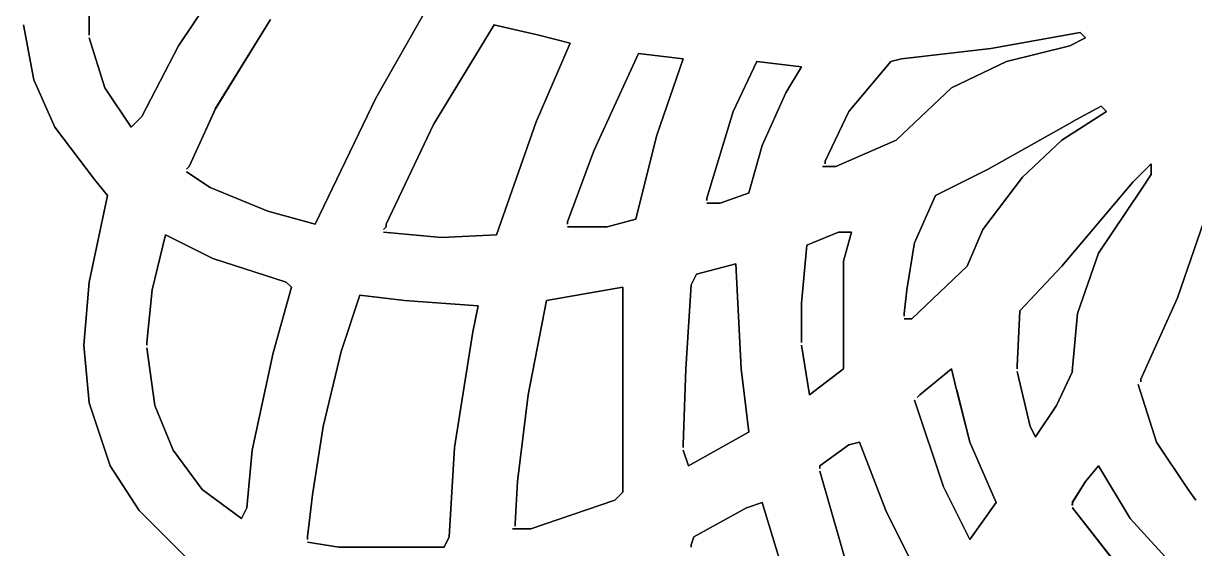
# Model space of a CAD drawing. Header units: metres. Extents: x 513 to 1350, y 518 to 1345.
# Drawn here: x 513 to 897.9, y 754.4 to 927.2 of the extents above; entities that cross this region are included whole.
import ezdxf

# ---------------------------------------------------------------- set-up
doc = ezdxf.new("R2010")
doc.units = ezdxf.units.M

msp = doc.modelspace()

# ---------------------------------------------------------------- linework, layer by layer
for points in [[(582.9473, 948.41675), (563.9324, 919.9033), (582.9431, 948.4195), (582.94324, 948.4196, 0.0001)], [(563.9324, 919.9033), (563.9365, 919.90063), (582.9473, 948.41675), (582.94745, 948.4169, 0.0001)], [(534.5623, 934.5945), (534.5574, 934.5945), (534.5574, 924.2215), (534.5575, 924.2216, 0.0001)], [(534.5574, 924.2215), (534.5623, 934.5945), (534.5624, 924.2215), (534.5625, 924.2216, 0.0001)], [(646.0193, 932.865), (628.7325, 902.62317), (646.0149, 932.8675), (646.015, 932.8676, 0.0001)], [(628.7325, 902.62317), (628.7368, 902.62067), (646.0193, 932.865), (646.0194, 932.8651, 0.0001)], [(594.1793, 928.54486), (594.17505, 928.5475), (576.02844, 899.16724), (576.02856, 899.16736, 0.0001)], [(576.02844, 899.16724), (594.1793, 928.54486), (576.03265, 899.16455), (576.0328, 899.1647, 0.0001)], [(512.96185, 926.8189), (512.9569, 926.818), (516.4139, 908.66907), (516.414, 908.6692, 0.0001)], [(516.4139, 908.66907), (512.96185, 926.8189), (516.41876, 908.67004), (516.4189, 908.67017, 0.0001)], [(534.5624, 924.2265), (534.5574, 924.2265), (534.5574, 923.35754), (534.5575, 923.35767, 0.0001)], [(534.5574, 923.35754), (534.5624, 924.2265), (534.5624, 923.35754), (534.5625, 923.35767, 0.0001)], [(667.61926, 926.8169), (667.615, 926.81946), (647.7404, 893.9832), (647.74054, 893.98334, 0.0001)], [(647.7404, 893.9832), (667.61926, 926.8169), (647.7447, 893.98065), (647.7448, 893.9808, 0.0001)], [(667.614, 926.8191), (682.30566, 923.35706), (667.61285, 926.8142), (667.613, 926.81433, 0.0001)], [(682.30566, 923.35706), (682.3069, 923.36194), (667.614, 926.8191), (667.61414, 926.8192, 0.0001)], [(860.2908, 924.22205), (860.2899, 924.22705), (830.90894, 919.0422), (830.90906, 919.0423, 0.0001)], [(830.90894, 919.0422), (860.2908, 924.22205), (830.9098, 919.03723), (830.9099, 919.03735, 0.0001)], [(860.28784, 924.22766), (862.01587, 922.49255), (860.2843, 924.2241), (860.2844, 924.22424, 0.0001)], [(862.01587, 922.49255), (862.0194, 922.4961), (860.28784, 924.22766), (860.28796, 924.2278, 0.0001)], [(534.56146, 922.49915), (534.5567, 922.4976), (539.74225, 906.0769), (539.7424, 906.077, 0.0001)], [(539.74225, 906.0769), (534.56146, 922.49915), (539.747, 906.07837), (539.74713, 906.0785, 0.0001)], [(692.6752, 920.76935), (681.4366, 894.8468), (692.67053, 920.77136), (692.67065, 920.7715, 0.0001)], [(681.4366, 894.8468), (681.44116, 894.8448), (692.6752, 920.76935), (692.6753, 920.7695, 0.0001)], [(682.302, 923.3631), (692.6737, 920.765), (682.3008, 923.3583), (682.3009, 923.3584, 0.0001)], [(692.6737, 920.765), (692.6749, 920.7699), (682.302, 923.3631), (682.3021, 923.3632, 0.0001)], [(862.0192, 922.495), (856.8285, 919.9053), (862.01697, 922.4995), (862.0171, 922.49963, 0.0001)], [(856.8285, 919.9053), (856.83075, 919.90076), (862.0192, 922.495), (862.01935, 922.4951, 0.0001)], [(563.9392, 919.90515), (551.8365, 896.57495), (563.9348, 919.9075), (563.93494, 919.9076, 0.0001)], [(551.8365, 896.57495), (551.84094, 896.57263), (563.9392, 919.90515), (563.93933, 919.9053, 0.0001)], [(715.13916, 917.31335), (715.13464, 917.3154), (700.4446, 885.3429), (700.4447, 885.343, 0.0001)], [(700.4446, 885.3429), (715.13916, 917.31335), (700.4491, 885.3408), (700.4492, 885.34094, 0.0001)], [(715.13367, 917.3149), (729.82605, 915.5813), (715.13306, 917.30994), (715.1332, 917.31006, 0.0001)], [(729.82605, 915.5813), (729.82666, 915.5863), (715.13367, 917.3149), (715.1338, 917.315, 0.0001)], [(830.9147, 919.03796), (830.91406, 919.0429), (801.5331, 915.5863), (801.5332, 915.5864, 0.0001)], [(801.5331, 915.5863), (830.9147, 919.03796), (801.5337, 915.58136), (801.5338, 915.5815, 0.0001)], [(856.83484, 919.90234), (836.09283, 914.7219), (856.8336, 919.90717), (856.83374, 919.9073, 0.0001)], [(836.09283, 914.7219), (836.09406, 914.7171), (856.83484, 919.90234), (856.83496, 919.90247, 0.0001)], [(729.827, 915.58563), (721.18066, 890.5266), (729.82227, 915.5873), (729.8224, 915.5874, 0.0001)], [(721.18066, 890.5266), (721.1854, 890.5249), (729.827, 915.58563), (729.82715, 915.58575, 0.0001)], [(754.01917, 914.7213), (754.01465, 914.7234), (746.2366, 898.3029), (746.2367, 898.30304, 0.0001)], [(746.2366, 898.3029), (754.01917, 914.7213), (746.2411, 898.3008), (746.2412, 898.3009, 0.0001)], [(754.0137, 914.7229), (768.70605, 912.9893), (754.01306, 914.7179), (754.0132, 914.718, 0.0001)], [(768.70605, 912.9893), (768.70667, 912.99426), (754.0137, 914.7229), (754.0138, 914.723, 0.0001)], [(768.7073, 912.9929), (763.5165, 904.35126), (768.703, 912.9955), (768.7031, 912.9956, 0.0001)], [(763.5165, 904.35126), (763.52075, 904.3487), (768.7073, 912.9929), (768.7074, 912.99304, 0.0001)], [(798.0834, 914.7204), (798.0796, 914.72363), (784.2523, 898.30383), (784.25244, 898.30396, 0.0001)], [(784.2523, 898.30383), (798.0834, 914.7204), (784.25616, 898.30054), (784.2563, 898.30066, 0.0001)], [(801.5389, 915.58234), (801.53766, 915.58716), (798.07684, 914.7219), (798.07697, 914.72205, 0.0001)], [(798.07684, 914.7219), (801.5389, 915.58234), (798.07806, 914.71704), (798.0782, 914.71716, 0.0001)], [(836.0992, 914.71893), (817.9485, 906.0813), (836.09705, 914.72345), (836.09717, 914.7236, 0.0001)], [(817.9485, 906.0813), (817.9507, 906.0768), (836.0992, 914.71893), (836.0993, 914.71906, 0.0001)], [(516.4171, 908.6753), (516.41254, 908.6733), (523.3266, 893.1167), (523.3267, 893.1168, 0.0001)], [(523.3266, 893.1167), (516.4171, 908.6753), (523.3312, 893.1187), (523.3313, 893.11884, 0.0001)], [(539.74457, 906.0835), (539.74036, 906.0807), (548.3832, 893.1166), (548.3833, 893.1167, 0.0001)], [(548.3832, 893.1166), (539.74457, 906.0835), (548.3873, 893.1193), (548.38745, 893.11945, 0.0001)], [(817.9553, 906.0801), (799.8043, 888.80023), (817.9519, 906.0836), (817.952, 906.08374, 0.0001)], [(799.8043, 888.80023), (799.80774, 888.79663), (817.9553, 906.0801), (817.95544, 906.0802, 0.0001)], [(628.7392, 902.62524), (608.86053, 861.1509), (628.7347, 902.62744), (628.7348, 902.62756, 0.0001)], [(608.86053, 861.1509), (608.86505, 861.1487), (628.7392, 902.62524), (628.7393, 902.62537, 0.0001)], [(763.5232, 904.3534), (755.7406, 887.07086), (763.5186, 904.35547), (763.51874, 904.3556, 0.0001)], [(755.7406, 887.07086), (755.7451, 887.0688), (763.5232, 904.3534), (763.5233, 904.3535, 0.0001)], [(576.03516, 899.1693), (576.03064, 899.1714), (567.38855, 880.1588), (567.3887, 880.15894, 0.0001)], [(567.38855, 880.1588), (576.03516, 899.1693), (567.39307, 880.15674), (567.3932, 880.15686, 0.0001)], [(746.243, 898.3058), (746.2382, 898.30725), (737.59674, 869.79047), (737.59686, 869.7906, 0.0001)], [(737.59674, 869.79047), (746.243, 898.3058), (737.60156, 869.789), (737.6017, 869.7891, 0.0001)], [(784.25916, 898.3053), (784.25464, 898.30743), (776.47656, 881.8869), (776.4767, 881.887, 0.0001)], [(776.47656, 881.8869), (784.25916, 898.3053), (776.4811, 881.88477), (776.4812, 881.8849, 0.0001)], [(868.93134, 898.3034), (854.2364, 888.8009), (868.9286, 898.3076), (868.9287, 898.30774, 0.0001)], [(854.2364, 888.8009), (854.23914, 888.79663), (868.93134, 898.3034), (868.93146, 898.3035, 0.0001)], [(867.20325, 900.0311), (867.20087, 900.0355), (857.6925, 894.8491), (857.6926, 894.84924, 0.0001)], [(857.6925, 894.8491), (867.20325, 900.0311), (857.6948, 894.8447), (857.69495, 894.84485, 0.0001)], [(867.1998, 900.03564), (868.92786, 898.3006), (867.1963, 900.0321), (867.1964, 900.0322, 0.0001)], [(868.92786, 898.3006), (868.9314, 898.30414), (867.1998, 900.03564), (867.19995, 900.03577, 0.0001)], [(523.32837, 893.12354), (523.32434, 893.1205), (536.28735, 875.8365), (536.2875, 875.8366, 0.0001)], [(536.28735, 875.8365), (523.32837, 893.12354), (536.2914, 875.8395), (536.2915, 875.8396, 0.0001)], [(551.8434, 896.57605), (548.3803, 893.12), (551.83984, 896.5796), (551.83997, 896.5797, 0.0001)], [(548.3803, 893.12), (548.38385, 893.11646), (551.8434, 896.57605), (551.8435, 896.5762, 0.0001)], [(647.7472, 893.9852), (647.7427, 893.9874), (632.18854, 861.1509), (632.18866, 861.151, 0.0001)], [(632.18854, 861.1509), (647.7472, 893.9852), (632.19305, 861.14874), (632.1932, 861.14886, 0.0001)], [(681.44305, 894.8496), (668.4767, 857.6946), (681.43835, 894.85126), (681.4385, 894.8514, 0.0001)], [(668.4767, 857.6946), (668.48145, 857.6929), (681.44305, 894.8496), (681.4432, 894.84973, 0.0001)], [(857.6992, 894.84717), (857.6968, 894.85156), (830.0445, 879.2971), (830.0446, 879.29724, 0.0001)], [(830.0445, 879.2971), (857.6992, 894.84717), (830.04694, 879.2927), (830.04706, 879.29285, 0.0001)], [(721.1869, 890.5299), (714.2688, 862.8783), (721.18207, 890.5311), (721.1822, 890.53125, 0.0001)], [(714.2688, 862.8783), (714.2737, 862.8771), (721.1869, 890.5299), (721.187, 890.53, 0.0001)], [(700.45105, 885.3456), (700.4464, 885.3473), (691.8047, 862.0146), (691.8048, 862.0147, 0.0001)], [(691.8047, 862.0146), (700.45105, 885.3456), (691.8093, 862.0129), (691.80945, 862.013, 0.0001)], [(755.74695, 887.07385), (751.4208, 871.5184), (755.7421, 887.0752), (755.74225, 887.0753, 0.0001)], [(751.4208, 871.5184), (751.4256, 871.517), (755.74695, 887.07385), (755.7471, 887.074, 0.0001)], [(799.81116, 888.7988), (779.9326, 880.1614), (799.80914, 888.80347), (799.80927, 888.8036, 0.0001)], [(779.9326, 880.1614), (779.9346, 880.1568), (799.81116, 888.7988), (799.8113, 888.79895, 0.0001)], [(854.2434, 888.80005), (841.27637, 876.7042), (854.24, 888.8037), (854.2401, 888.80383, 0.0001)], [(841.27637, 876.7042), (841.2798, 876.70056), (854.2434, 888.80005), (854.2435, 888.8002, 0.0001)], [(776.4824, 881.8906), (776.4774, 881.8906), (776.4774, 881.0216), (776.47754, 881.0217, 0.0001)], [(776.4774, 881.0216), (776.4824, 881.8906), (776.4824, 881.0216), (776.48254, 881.0217, 0.0001)], [(567.3954, 880.16003), (567.39185, 880.1636), (566.5243, 879.296), (566.5244, 879.29614, 0.0001)], [(566.5243, 879.296), (567.3954, 880.16003), (566.52783, 879.2925), (566.52795, 879.2926, 0.0001)], [(566.52716, 878.4355), (566.5244, 878.43134), (574.30457, 873.2446), (574.3047, 873.24475, 0.0001)], [(574.30457, 873.2446), (566.52716, 878.4355), (574.3074, 873.2488), (574.3075, 873.2489, 0.0001)], [(779.93835, 880.1576), (775.6134, 880.1626), (779.93835, 880.1626), (779.9385, 880.1627, 0.0001)], [(775.6134, 880.1626), (775.6134, 880.1576), (779.93835, 880.1576), (779.9385, 880.1577, 0.0001)], [(830.0513, 879.29504), (830.04895, 879.2995), (812.7645, 870.6572), (812.76465, 870.65735, 0.0001)], [(812.7645, 870.6572), (830.0513, 879.29504), (812.7668, 870.6528), (812.7669, 870.6529, 0.0001)], [(883.6194, 881.0242), (883.61584, 881.0277), (877.56433, 874.97614), (877.56445, 874.97626, 0.0001)], [(877.56433, 874.97614), (883.6194, 881.0242), (877.5679, 874.9726), (877.568, 874.9727, 0.0001)], [(883.6134, 877.5657), (883.6184, 877.5657), (883.6184, 881.0266), (883.6185, 881.02673, 0.0001)], [(883.6184, 881.0266), (883.6134, 877.5657), (883.6134, 881.0266), (883.6135, 881.02673, 0.0001)], [(536.2882, 875.8435), (536.28436, 875.84033), (540.60754, 870.65247), (540.60767, 870.6526, 0.0001)], [(540.60754, 870.65247), (536.2882, 875.8435), (540.6114, 870.65564), (540.6115, 870.65576, 0.0001)], [(841.2834, 876.70465), (828.3164, 859.4236), (841.27936, 876.70764), (841.2795, 876.70776, 0.0001)], [(828.3164, 859.4236), (828.32043, 859.42065), (841.2834, 876.70465), (841.2835, 876.7048, 0.0001)], [(877.5714, 874.97644), (877.5676, 874.9797), (854.2363, 847.3278), (854.23645, 847.32794, 0.0001)], [(854.2363, 847.3278), (877.5714, 874.97644), (854.24023, 847.3246), (854.24036, 847.3247, 0.0001)], [(883.6193, 877.56885), (880.15643, 872.3834), (883.6152, 877.5716), (883.6153, 877.5717, 0.0001)], [(880.15643, 872.3834), (880.1606, 872.3807), (883.6193, 877.56885), (883.61945, 877.569, 0.0001)], [(540.61084, 870.65796), (540.60596, 870.65894), (534.5569, 842.1421), (534.557, 842.1422, 0.0001)], [(534.5569, 842.1421), (540.61084, 870.65796), (534.5618, 842.14105), (534.56195, 842.1412, 0.0001)], [(574.3025, 873.25134), (574.3006, 873.2467), (593.31323, 865.46875), (593.31335, 865.4689, 0.0001)], [(593.31323, 865.46875), (574.3025, 873.25134), (593.3151, 865.4734), (593.31525, 865.4735, 0.0001)], [(751.42706, 871.5186), (741.9167, 868.06555), (751.42535, 871.5233), (751.4255, 871.52344, 0.0001)], [(741.9167, 868.06555), (741.9184, 868.0609), (751.42706, 871.5186), (751.4272, 871.51874, 0.0001)], [(812.7712, 870.6574), (812.7666, 870.6594), (805.8526, 855.10284), (805.8527, 855.10297, 0.0001)], [(805.8526, 855.10284), (812.7712, 870.6574), (805.8572, 855.1008), (805.8573, 855.10095, 0.0001)], [(880.1633, 872.3848), (866.3324, 851.64746), (880.1592, 872.3876), (880.1593, 872.3877, 0.0001)], [(866.3324, 851.64746), (866.33655, 851.64465), (880.1633, 872.3848), (880.16345, 872.38495, 0.0001)], [(737.60236, 869.7946), (737.59735, 869.7946), (737.59735, 868.9256), (737.5975, 868.9257, 0.0001)], [(737.59735, 868.9256), (737.60236, 869.7946), (737.60236, 868.9256), (737.6025, 868.9257, 0.0001)], [(741.92236, 868.0616), (737.59735, 868.0666), (741.92236, 868.0666), (741.9225, 868.0667, 0.0001)], [(737.59735, 868.0666), (737.59735, 868.0616), (741.92236, 868.0616), (741.9225, 868.0617, 0.0001)], [(593.3101, 865.4751), (593.3088, 865.47034), (608.8656, 861.1489), (608.8657, 861.14905, 0.0001)], [(608.8656, 861.1489), (593.3101, 865.4751), (608.86694, 861.1538), (608.86707, 861.15393, 0.0001)], [(714.2749, 862.87836), (704.76483, 860.2898), (714.2736, 862.8832), (714.27374, 862.8833, 0.0001)], [(704.76483, 860.2898), (704.7661, 860.285), (714.2749, 862.87836), (714.275, 862.8785, 0.0001)], [(632.19543, 860.2881), (632.1919, 860.2916), (631.32434, 859.4241), (631.32446, 859.4242, 0.0001)], [(631.32434, 859.4241), (632.19543, 860.2881), (631.3279, 859.42053), (631.328, 859.42065, 0.0001)], [(631.3256, 858.56274), (631.3252, 858.55774), (650.33813, 856.82935), (650.33826, 856.82947, 0.0001)], [(650.33813, 856.82935), (631.3256, 858.56274), (650.3386, 856.83435), (650.33875, 856.8345, 0.0001)], [(632.1944, 861.15454), (632.1894, 861.15454), (632.1894, 860.2855), (632.1895, 860.28564, 0.0001)], [(632.1894, 860.2855), (632.1944, 861.15454), (632.1944, 860.2855), (632.1945, 860.28564, 0.0001)], [(691.81036, 862.01855), (691.80536, 862.01855), (691.80536, 861.14954), (691.8055, 861.14966, 0.0001)], [(691.80536, 861.14954), (691.81036, 862.01855), (691.81036, 861.14954), (691.8105, 861.14966, 0.0001)], [(704.7704, 860.2855), (691.80536, 860.2905), (704.7704, 860.2905), (704.7705, 860.29065, 0.0001)], [(691.80536, 860.2905), (691.80536, 860.2855), (704.7704, 860.2855), (704.7705, 860.28564, 0.0001)], [(780.8032, 858.5587), (780.8013, 858.56335), (770.4286, 854.24146), (770.4287, 854.2416, 0.0001)], [(770.4286, 854.24146), (780.8032, 858.5587), (770.43054, 854.2368), (770.43066, 854.23694, 0.0001)], [(785.1224, 858.5576), (785.1224, 858.5626), (780.79736, 858.5626), (780.7975, 858.56274, 0.0001)], [(780.79736, 858.5626), (785.1224, 858.5576), (780.79736, 858.5576), (780.7975, 858.55774, 0.0001)], [(785.1229, 858.5618), (782.5248, 849.0543), (785.11816, 858.5632), (785.1183, 858.5633, 0.0001)], [(782.5248, 849.0543), (782.52966, 849.053), (785.1229, 858.5618), (785.12305, 858.56195, 0.0001)], [(828.3231, 859.4254), (823.1326, 847.3268), (828.3186, 859.42737), (828.3187, 859.4275, 0.0001)], [(823.1326, 847.3268), (823.1372, 847.3248), (828.3231, 859.4254), (828.32324, 859.42554, 0.0001)], [(900.89905, 862.0177), (900.89435, 862.01935), (892.2527, 836.9586), (892.2528, 836.95874, 0.0001)], [(892.2527, 836.9586), (900.89905, 862.0177), (892.25745, 836.95703), (892.25757, 836.95715, 0.0001)], [(559.6189, 857.6979), (559.614, 857.6991), (555.29285, 839.5502), (555.29297, 839.5503, 0.0001)], [(555.29285, 839.5502), (559.6189, 857.6979), (555.2977, 839.549), (555.29785, 839.54913, 0.0001)], [(559.61475, 857.6994), (575.169, 849.9167), (559.61255, 857.69495), (559.6127, 857.69507, 0.0001)], [(575.169, 849.9167), (575.17126, 849.92114), (559.61475, 857.6994), (559.61487, 857.6995, 0.0001)], [(668.48254, 857.6937), (650.33325, 856.8345), (668.4823, 857.6987), (668.4824, 857.69885, 0.0001)], [(650.33325, 856.8345), (650.3335, 856.82947), (668.48254, 857.6937), (668.48267, 857.69385, 0.0001)], [(805.85876, 855.1062), (805.8538, 855.107), (803.261, 839.55005), (803.2611, 839.5502, 0.0001)], [(803.261, 839.55005), (805.85876, 855.1062), (803.266, 839.54926), (803.2661, 839.5494, 0.0001)], [(770.4346, 854.24243), (770.42957, 854.2428), (768.7012, 835.2298), (768.7013, 835.2299, 0.0001)], [(768.7012, 835.2298), (770.4346, 854.24243), (768.7062, 835.2294), (768.7063, 835.2295, 0.0001)], [(866.33905, 851.64966), (859.4207, 831.7746), (866.33435, 851.6513), (866.3345, 851.6514, 0.0001)], [(859.4207, 831.7746), (859.4254, 831.77295), (866.33905, 851.64966), (866.3392, 851.6498, 0.0001)], [(575.16626, 849.9232), (599.3615, 842.14087), (575.16473, 849.91846), (575.16486, 849.9186, 0.0001)], [(599.3615, 842.14087), (599.36304, 842.1456), (575.16626, 849.9232), (575.1664, 849.92334, 0.0001)], [(747.10693, 848.1903), (747.10565, 848.1952), (734.14087, 844.7379), (734.141, 844.73804, 0.0001)], [(734.14087, 844.7379), (747.10693, 848.1903), (734.1421, 844.73303), (734.1422, 844.73315, 0.0001)], [(747.10626, 848.1947), (748.8295, 813.6295), (747.10126, 848.19446), (747.1014, 848.1946, 0.0001)], [(748.8295, 813.6295), (748.83453, 813.62976), (747.10626, 848.1947), (747.1064, 848.1948, 0.0001)], [(782.5254, 813.62964), (782.5304, 813.62964), (782.5304, 849.0586), (782.5305, 849.0587, 0.0001)], [(782.5304, 849.0586), (782.5254, 813.62964), (782.5254, 849.0586), (782.5255, 849.0587, 0.0001)], [(823.1394, 847.328), (804.9884, 830.0482), (823.136, 847.33167), (823.1361, 847.3318, 0.0001)], [(804.9884, 830.0482), (804.9918, 830.0446), (823.1394, 847.328), (823.1395, 847.3281, 0.0001)], [(854.2434, 847.32825), (854.23975, 847.33167), (840.41235, 832.64), (840.4125, 832.64014, 0.0001)], [(840.41235, 832.64), (854.2434, 847.32825), (840.416, 832.6366), (840.41614, 832.6367, 0.0001)], [(734.1472, 844.7372), (734.14276, 844.7395), (732.41254, 841.279), (732.41266, 841.2791, 0.0001)], [(732.41254, 841.279), (734.1472, 844.7372), (732.417, 841.27673), (732.4171, 841.27686, 0.0001)], [(534.56256, 842.1463), (534.5576, 842.1467), (532.82916, 821.40576), (532.8293, 821.4059, 0.0001)], [(532.82916, 821.40576), (534.56256, 842.1463), (532.83417, 821.4053), (532.8343, 821.4054, 0.0001)], [(555.2986, 839.5543), (555.29364, 839.5548), (553.5651, 822.2698), (553.56525, 822.2699, 0.0001)], [(553.5651, 822.2698), (555.2986, 839.5543), (553.5701, 822.2693), (553.57025, 822.2694, 0.0001)], [(601.09094, 840.4178), (595.0368, 818.81433), (601.0861, 840.4191), (601.08624, 840.41925, 0.0001)], [(595.0368, 818.81433), (595.0416, 818.813), (601.09094, 840.4178), (601.09106, 840.4179, 0.0001)], [(599.35986, 842.1476), (601.0879, 840.4125), (599.3563, 842.14404), (599.35645, 842.14417, 0.0001)], [(601.0879, 840.4125), (601.09143, 840.416), (599.35986, 842.1476), (599.36, 842.1477, 0.0001)], [(709.9548, 840.41406), (709.9539, 840.41895), (684.893, 836.09814), (684.8931, 836.09827, 0.0001)], [(684.893, 836.09814), (709.9548, 840.41406), (684.89386, 836.09314), (684.894, 836.09326, 0.0001)], [(709.9494, 832.6376), (709.9544, 832.6376), (709.9544, 840.4186), (709.9545, 840.4187, 0.0001)], [(709.9544, 840.4186), (709.9494, 832.6376), (709.9494, 840.4186), (709.9495, 840.4187, 0.0001)], [(732.4185, 841.2825), (732.4135, 841.2827), (730.68524, 813.62976), (730.68536, 813.6299, 0.0001)], [(730.68524, 813.62976), (732.4185, 841.2825), (730.69025, 813.62946), (730.69037, 813.6296, 0.0001)], [(803.2666, 839.5543), (803.2617, 839.5549), (802.3971, 831.7739), (802.3972, 831.77405, 0.0001)], [(802.3971, 831.7739), (803.2666, 839.5543), (802.4021, 831.7734), (802.4022, 831.7735, 0.0001)], [(623.55505, 837.8256), (623.5503, 837.8272), (617.50073, 819.67847), (617.50085, 819.6786, 0.0001)], [(617.50073, 819.67847), (623.55505, 837.8256), (617.5055, 819.6769), (617.5056, 819.677, 0.0001)], [(623.5497, 837.8268), (638.24207, 836.09326), (623.54913, 837.8219), (623.54926, 837.822, 0.0001)], [(638.24207, 836.09326), (638.2427, 836.09827), (623.5497, 837.8268), (623.5498, 837.8269, 0.0001)], [(638.23755, 836.09875), (662.4342, 834.36536), (638.2372, 836.09375), (638.2373, 836.0939, 0.0001)], [(662.4342, 834.36536), (662.4346, 834.37036), (638.23755, 836.09875), (638.2377, 836.0989, 0.0001)], [(684.8988, 836.098), (684.8939, 836.099), (678.845, 804.9901), (678.8451, 804.99023, 0.0001)], [(678.845, 804.9901), (684.8988, 836.098), (678.84985, 804.98914), (678.85, 804.98926, 0.0001)], [(892.2592, 836.9614), (892.25464, 836.9635), (880.15656, 810.17487), (880.1567, 810.175, 0.0001)], [(880.15656, 810.17487), (892.2592, 836.9614), (880.16113, 810.1728), (880.16125, 810.1729, 0.0001)], [(662.4348, 834.37), (660.7009, 825.7261), (662.42993, 834.371), (662.43005, 834.3711, 0.0001)], [(660.7009, 825.7261), (660.7059, 825.7251), (662.4348, 834.37), (662.43494, 834.3701, 0.0001)], [(709.9494, 773.0216), (709.9544, 773.0216), (709.9544, 832.6426), (709.9545, 832.6427, 0.0001)], [(709.9544, 832.6426), (709.9494, 773.0216), (709.9494, 832.6426), (709.9495, 832.6427, 0.0001)], [(768.7064, 835.2346), (768.7014, 835.2346), (768.7014, 823.1336), (768.70154, 823.1337, 0.0001)], [(768.7014, 823.1336), (768.7064, 835.2346), (768.7064, 823.1336), (768.70654, 823.1337, 0.0001)], [(802.40234, 831.7786), (802.39734, 831.7786), (802.39734, 830.90967), (802.39746, 830.9098, 0.0001)], [(802.39734, 830.90967), (802.40234, 831.7786), (802.40234, 830.90967), (802.40247, 830.9098, 0.0001)], [(840.4185, 832.6425), (840.4135, 832.64276), (839.54926, 814.4938), (839.5494, 814.4939, 0.0001)], [(839.54926, 814.4938), (840.4185, 832.6425), (839.55426, 814.4935), (839.5544, 814.49365, 0.0001)], [(859.42664, 831.77844), (857.6932, 812.76587), (859.42163, 831.7788), (859.42175, 831.77893, 0.0001)], [(857.6932, 812.76587), (857.6982, 812.7654), (859.42664, 831.77844), (859.42676, 831.77856, 0.0001)], [(804.9944, 830.04565), (802.39734, 830.05066), (804.9944, 830.05066), (804.9945, 830.0508, 0.0001)], [(802.39734, 830.05066), (802.39734, 830.04565), (804.9944, 830.04565), (804.9945, 830.0458, 0.0001)], [(660.7068, 825.7301), (654.653, 787.70996), (660.7018, 825.73096), (660.7019, 825.7311, 0.0001)], [(654.653, 787.70996), (654.65796, 787.7092), (660.7068, 825.7301), (660.7069, 825.7302, 0.0001)], [(532.83417, 821.41077), (532.82916, 821.4103), (534.5576, 802.3973), (534.55774, 802.3974, 0.0001)], [(534.5576, 802.3973), (532.83417, 821.41077), (534.5626, 802.3977), (534.56274, 802.3978, 0.0001)], [(553.57, 820.5469), (553.56506, 820.54614), (556.1578, 801.5332), (556.1579, 801.5333, 0.0001)], [(553.5704, 822.27454), (553.56537, 822.27454), (553.56537, 821.4055), (553.5655, 821.40564, 0.0001)], [(553.56537, 821.4055), (553.5704, 822.27454), (553.5704, 821.4055), (553.5705, 821.40564, 0.0001)], [(556.1578, 801.5332), (553.57, 820.5469), (556.1627, 801.53394), (556.16284, 801.53406, 0.0001)], [(768.70593, 821.411), (768.70105, 821.41016), (771.2938, 804.98926), (771.29395, 804.9894, 0.0001)], [(768.7064, 823.1386), (768.7014, 823.1386), (768.7014, 822.2696), (768.70154, 822.2697, 0.0001)], [(768.7014, 822.2696), (768.7064, 823.1386), (768.7064, 822.2696), (768.70654, 822.2697, 0.0001)], [(771.2938, 804.98926), (768.70593, 821.411), (771.29877, 804.99), (771.2989, 804.9901, 0.0001)], [(595.04285, 818.818), (588.12494, 786.8461), (595.03796, 818.819), (595.0381, 818.8191, 0.0001)], [(588.12494, 786.8461), (588.1298, 786.8451), (595.04285, 818.818), (595.04297, 818.8181, 0.0001)], [(617.5069, 819.6819), (617.5021, 819.6831), (611.4529, 794.6222), (611.453, 794.6223, 0.0001)], [(611.4529, 794.6222), (617.5069, 819.6819), (611.45776, 794.621), (611.4579, 794.6211, 0.0001)], [(730.6905, 813.6345), (730.6855, 813.6347), (729.8213, 788.5737), (729.8214, 788.57385, 0.0001)], [(729.8213, 788.5737), (730.6905, 813.6345), (729.8263, 788.5735), (729.8264, 788.5736, 0.0001)], [(748.8341, 813.6349), (751.42175, 792.8933), (748.8291, 813.6343), (748.8292, 813.6344, 0.0001)], [(751.42175, 792.8933), (751.4267, 792.8939), (748.8341, 813.6349), (748.8342, 813.635, 0.0001)], [(782.5314, 813.63165), (771.29236, 804.99255), (782.5283, 813.6356), (782.52844, 813.63574, 0.0001)], [(771.29236, 804.99255), (771.2954, 804.9886), (782.5314, 813.63165), (782.5315, 813.6318, 0.0001)], [(817.9554, 813.63184), (817.9522, 813.6356), (807.5804, 804.99243), (807.5805, 804.99255, 0.0001)], [(807.5804, 804.99243), (817.9554, 813.63184), (807.58356, 804.98865), (807.5837, 804.9888, 0.0001)], [(817.9537, 813.63513), (819.6781, 806.7171), (817.94885, 813.6339), (817.949, 813.63403, 0.0001)], [(819.6781, 806.7171), (819.6829, 806.7183), (817.9537, 813.63513), (817.9538, 813.63525, 0.0001)], [(839.5537, 812.7711), (839.5488, 812.77), (843.87006, 794.6211), (843.8702, 794.6212, 0.0001)], [(839.5544, 814.49866), (839.5494, 814.49866), (839.5494, 813.62964), (839.5495, 813.62976, 0.0001)], [(839.5494, 813.62964), (839.5544, 814.49866), (839.5544, 813.62964), (839.5545, 813.62976, 0.0001)], [(843.87006, 794.6211), (839.5537, 812.7711), (843.87494, 794.62225), (843.87506, 794.6224, 0.0001)], [(857.6992, 812.76935), (852.5086, 801.5349), (857.6947, 812.7714), (857.6948, 812.77155, 0.0001)], [(852.5086, 801.5349), (852.5131, 801.53284), (857.6992, 812.76935), (857.69934, 812.7695, 0.0001)], [(879.2975, 808.4513), (879.2927, 808.4497), (885.3423, 789.437), (885.3424, 789.43713, 0.0001)], [(885.3423, 789.437), (879.2975, 808.4513), (885.34705, 789.43854), (885.34717, 789.43866, 0.0001)], [(880.16235, 810.1786), (880.15735, 810.1786), (880.15735, 809.30963), (880.1575, 809.30975, 0.0001)], [(880.15735, 809.30963), (880.16235, 810.1786), (880.16235, 809.30963), (880.1625, 809.30975, 0.0001)], [(678.8507, 804.99426), (678.8457, 804.9949), (675.3891, 776.4779), (675.3892, 776.478, 0.0001)], [(675.3891, 776.4779), (678.8507, 804.99426), (675.3941, 776.4773), (675.3942, 776.4774, 0.0001)], [(807.5874, 804.9921), (807.58386, 804.99567), (806.7163, 804.1282), (806.71643, 804.1283, 0.0001)], [(806.7163, 804.1282), (807.5874, 804.9921), (806.71985, 804.12463), (806.72, 804.12476, 0.0001)], [(819.6817, 806.72314), (823.9981, 789.43713), (819.6769, 806.7219), (819.677, 806.72205, 0.0001)], [(823.9981, 789.43713), (824.0029, 789.43835), (819.6817, 806.72314), (819.6818, 806.72327, 0.0001)], [(534.56146, 802.4032), (534.55676, 802.4016), (541.47034, 781.6608), (541.47046, 781.66095, 0.0001)], [(541.47034, 781.6608), (534.56146, 802.4032), (541.47504, 781.6624), (541.47516, 781.66254, 0.0001)], [(556.16125, 801.5393), (556.1566, 801.5374), (562.20654, 786.8448), (562.20667, 786.8449, 0.0001)], [(562.20654, 786.8448), (556.16125, 801.5393), (562.2112, 786.8467), (562.2113, 786.8468, 0.0001)], [(805.8575, 803.26733), (805.8527, 803.26575), (815.35834, 774.74896), (815.35846, 774.7491, 0.0001)], [(815.35834, 774.74896), (805.8575, 803.26733), (815.3631, 774.75055), (815.3632, 774.7507, 0.0001)], [(852.5154, 801.53687), (845.59644, 791.1674), (852.5112, 801.53955), (852.51135, 801.5397, 0.0001)], [(845.59644, 791.1674), (845.6006, 791.1647), (852.5154, 801.53687), (852.5155, 801.537, 0.0001)], [(611.45874, 794.6261), (611.4538, 794.62683), (607.9971, 772.15796), (607.9972, 772.1581, 0.0001)], [(607.9971, 772.15796), (611.45874, 794.6261), (608.002, 772.1572), (608.00214, 772.15735, 0.0001)], [(843.87305, 794.62744), (843.8685, 794.62524), (845.5988, 791.1648), (845.59894, 791.1649, 0.0001)], [(845.5988, 791.1648), (843.87305, 794.62744), (845.6033, 791.167), (845.6034, 791.1671, 0.0001)], [(751.4273, 792.89514), (731.54846, 781.66504), (751.42487, 792.8995), (751.425, 792.8996, 0.0001)], [(731.54846, 781.66504), (731.55096, 781.6607), (751.4273, 792.89514), (751.4274, 792.89526, 0.0001)], [(787.71497, 789.4383), (787.71375, 789.4431), (784.2529, 788.5779), (784.25305, 788.578, 0.0001)], [(784.2529, 788.5779), (787.71497, 789.4383), (784.25415, 788.5731), (784.2543, 788.57324, 0.0001)], [(787.7134, 789.4433), (796.35046, 766.9729), (787.70874, 789.4415), (787.70886, 789.44165, 0.0001)], [(796.35046, 766.9729), (796.3551, 766.9747), (787.7134, 789.4433), (787.7135, 789.4434, 0.0001)], [(824.0012, 789.4434), (832.6387, 769.5648), (823.9966, 789.4414), (823.9967, 789.4415, 0.0001)], [(832.6387, 769.5648), (832.6432, 769.56683), (824.0012, 789.4434), (824.00134, 789.44354, 0.0001)], [(885.3446, 789.4436), (885.34045, 789.44086), (895.7112, 773.8847), (895.7113, 773.8848, 0.0001)], [(895.7112, 773.8847), (885.3446, 789.4436), (895.71533, 773.88745), (895.71545, 773.8876, 0.0001)], [(562.20844, 786.85156), (562.2044, 786.84863), (571.71136, 773.8845), (571.7115, 773.88464, 0.0001)], [(571.71136, 773.8845), (562.20844, 786.85156), (571.7154, 773.88745), (571.7155, 773.8876, 0.0001)], [(588.1306, 786.85034), (586.3972, 767.83777), (588.1257, 786.85077), (588.1258, 786.8509, 0.0001)], [(586.3972, 767.83777), (586.40216, 767.8373), (588.1306, 786.85034), (588.13074, 786.85046, 0.0001)], [(654.65857, 787.7144), (652.9253, 758.33374), (654.65356, 787.7147), (654.6537, 787.71484, 0.0001)], [(652.9253, 758.33374), (652.9303, 758.3334), (654.65857, 787.7144), (654.6587, 787.71454, 0.0001)], [(729.82544, 786.8513), (729.82074, 786.84973), (731.5503, 781.6609), (731.5504, 781.661, 0.0001)], [(729.8264, 788.5786), (729.8214, 788.5786), (729.8214, 787.7096), (729.82153, 787.7097, 0.0001)], [(729.8214, 787.7096), (729.8264, 788.5786), (729.8264, 787.7096), (729.82654, 787.7097, 0.0001)], [(731.5503, 781.6609), (729.82544, 786.8513), (731.55505, 781.6625), (731.5552, 781.6626, 0.0001)], [(784.2594, 788.57556), (784.2565, 788.5796), (774.7484, 781.6647), (774.74854, 781.6648, 0.0001)], [(774.7484, 781.6647), (784.2594, 788.57556), (774.75134, 781.66064), (774.75146, 781.66077, 0.0001)], [(541.47266, 781.6675), (541.46844, 781.66473), (550.97516, 766.97253), (550.9753, 766.97266, 0.0001)], [(550.97516, 766.97253), (541.47266, 781.6675), (550.9794, 766.97534), (550.9795, 766.97546, 0.0001)], [(774.7544, 781.6666), (774.7494, 781.6666), (774.7494, 780.7976), (774.7495, 780.7977, 0.0001)], [(774.7494, 780.7976), (774.7544, 781.6666), (774.7544, 780.7976), (774.7545, 780.7977, 0.0001)], [(866.3394, 781.6644), (866.3356, 781.6676), (862.01245, 776.4798), (862.0126, 776.4799, 0.0001)], [(862.01245, 776.4798), (866.3394, 781.6644), (862.01624, 776.4766), (862.01636, 776.47675, 0.0001)], [(866.3368, 781.66754), (876.70306, 764.38074), (866.3325, 781.665), (866.33264, 781.6651, 0.0001)], [(876.70306, 764.38074), (876.70734, 764.3833), (866.3368, 781.66754), (866.3369, 781.66766, 0.0001)], [(774.75366, 779.9392), (774.7488, 779.9378), (785.11816, 743.645), (785.1183, 743.64514, 0.0001)], [(785.11816, 743.645), (774.75366, 779.9392), (785.12305, 743.64636), (785.12317, 743.6465, 0.0001)], [(571.71136, 773.8915), (571.70844, 773.88745), (584.6724, 764.38055), (584.67255, 764.3807, 0.0001)], [(584.6724, 764.38055), (571.71136, 773.8915), (584.6754, 764.3846), (584.67554, 764.3847, 0.0001)], [(675.39453, 776.4824), (675.3895, 776.4827), (674.52527, 762.6537), (674.5254, 762.6538, 0.0001)], [(674.52527, 762.6537), (675.39453, 776.4824), (674.5303, 762.65344), (674.5304, 762.65356, 0.0001)], [(815.361, 774.7555), (815.35657, 774.75323), (823.9988, 757.46875), (823.9989, 757.4689, 0.0001)], [(823.9988, 757.46875), (815.361, 774.7555), (824.0033, 757.47107), (824.0034, 757.4712, 0.0001)], [(862.01935, 776.48096), (862.01514, 776.4835), (857.6925, 769.5673), (857.6926, 769.56744, 0.0001)], [(857.6925, 769.5673), (862.01935, 776.48096), (857.6967, 769.5647), (857.69684, 769.5648, 0.0001)], [(895.7124, 773.89166), (895.7084, 773.8887), (898.3034, 770.42865), (898.3035, 770.4288, 0.0001)], [(898.3034, 770.42865), (895.7124, 773.89166), (898.30743, 770.43164), (898.30756, 770.43176, 0.0001)], [(608.0027, 772.16223), (607.99774, 772.16284), (606.2691, 758.33386), (606.2692, 758.334, 0.0001)], [(606.2691, 758.33386), (608.0027, 772.16223), (606.27405, 758.33325), (606.2742, 758.3334, 0.0001)], [(707.3631, 770.43054), (679.70874, 760.92957), (707.36145, 770.43524), (707.3616, 770.43536, 0.0001)], [(679.70874, 760.92957), (679.7103, 760.9249), (707.3631, 770.43054), (707.3632, 770.43066, 0.0001)], [(709.95544, 773.02405), (707.3564, 770.43207), (709.9519, 773.0276), (709.952, 773.0277, 0.0001)], [(707.3564, 770.43207), (707.3599, 770.4285), (709.95544, 773.02405), (709.95557, 773.0242, 0.0001)], [(550.9759, 766.9796), (550.97235, 766.9761), (566.5279, 751.42053), (566.528, 751.42065, 0.0001)], [(566.5279, 751.42053), (550.9759, 766.9796), (566.53143, 751.4241), (566.53156, 751.4242, 0.0001)], [(586.40326, 767.8411), (584.6686, 764.38293), (586.3988, 767.8434), (586.3989, 767.8435, 0.0001)], [(584.6686, 764.38293), (584.67303, 764.3807), (586.40326, 767.8411), (586.4034, 767.84125, 0.0001)], [(750.56335, 767.8391), (750.5609, 767.8435), (733.2765, 758.3371), (733.2766, 758.3372, 0.0001)], [(733.2765, 758.3371), (750.56335, 767.8391), (733.27893, 758.3327), (733.27905, 758.3328, 0.0001)], [(755.7471, 769.5665), (755.7455, 769.5713), (750.55676, 767.8417), (750.5569, 767.8418, 0.0001)], [(750.55676, 767.8417), (755.7471, 769.5665), (750.55835, 767.8369), (750.5585, 767.83704, 0.0001)], [(755.7456, 769.57117), (764.38226, 741.053), (755.7408, 769.5697), (755.7409, 769.5698, 0.0001)], [(764.38226, 741.053), (764.387, 741.05444), (755.7456, 769.57117), (755.7457, 769.5713, 0.0001)], [(796.353, 766.9795), (807.5828, 744.5088), (796.3486, 766.9772), (796.3487, 766.9773, 0.0001)], [(807.5828, 744.5088), (807.5873, 744.511), (796.353, 766.9795), (796.35315, 766.9796, 0.0001)], [(832.64343, 769.5687), (823.9964, 757.47156), (832.63934, 769.57166), (832.63947, 769.5718, 0.0001)], [(823.9964, 757.47156), (824.0005, 757.4686), (832.64343, 769.5687), (832.64355, 769.56885, 0.0001)], [(857.6964, 767.8436), (857.6924, 767.8406), (873.24744, 747.9646), (873.24756, 747.9647, 0.0001)], [(857.6984, 769.5706), (857.6934, 769.5706), (857.6934, 768.70166), (857.69354, 768.7018, 0.0001)], [(857.6934, 768.70166), (857.6984, 769.5706), (857.6984, 768.70166), (857.69855, 768.7018, 0.0001)], [(873.24744, 747.9646), (857.6964, 767.8436), (873.25146, 747.9677), (873.2516, 747.96783, 0.0001)], [(674.5304, 762.65857), (674.5254, 762.65857), (674.5254, 761.78955), (674.5255, 761.7897, 0.0001)], [(674.5254, 761.78955), (674.5304, 762.65857), (674.5304, 761.78955), (674.5305, 761.7897, 0.0001)], [(876.7041, 764.3877), (893.98376, 745.3726), (876.7004, 764.3843), (876.7005, 764.3844, 0.0001)], [(893.98376, 745.3726), (893.9874, 745.376), (876.7041, 764.3877), (876.7042, 764.3878, 0.0001)], [(606.2744, 758.3385), (606.2694, 758.3385), (606.2694, 757.46954), (606.26953, 757.46967, 0.0001)], [(606.2694, 757.46954), (606.2744, 758.3385), (606.2744, 757.46954), (606.27454, 757.46967, 0.0001)], [(652.9313, 758.33716), (651.19653, 754.8789), (652.92676, 758.3394), (652.9269, 758.33954, 0.0001)], [(651.19653, 754.8789), (651.20105, 754.8767), (652.9313, 758.33716), (652.9314, 758.3373, 0.0001)], [(679.7144, 760.92554), (673.6614, 760.93054), (679.7144, 760.93054), (679.71454, 760.93066, 0.0001)], [(673.6614, 760.93054), (673.6614, 760.92554), (679.7144, 760.92554), (679.71454, 760.92566, 0.0001)], [(733.2831, 758.33765), (733.2783, 758.33923), (732.4127, 755.7425), (732.41284, 755.7426, 0.0001)], [(732.4127, 755.7425), (733.2831, 758.33765), (732.4175, 755.7409), (732.4176, 755.741, 0.0001)], [(606.26984, 756.6109), (606.26904, 756.60596), (616.64197, 754.8772), (616.6421, 754.8773, 0.0001)], [(616.64197, 754.8772), (606.26984, 756.6109), (616.64276, 754.8821), (616.6429, 754.8822, 0.0001)], [(651.2024, 754.87756), (616.6374, 754.88257), (651.2024, 754.88257), (651.2025, 754.8827, 0.0001)], [(616.6374, 754.88257), (616.6374, 754.87756), (651.2024, 754.87756), (651.2025, 754.8777, 0.0001)], [(732.4184, 755.7466), (732.4134, 755.7466), (732.4134, 754.87756), (732.4135, 754.8777, 0.0001)], [(732.4134, 754.87756), (732.4184, 755.7466), (732.4184, 754.87756), (732.4185, 754.8777, 0.0001)]]:
    msp.add_3dface(points)

doc.saveas('drawing.dxf')
